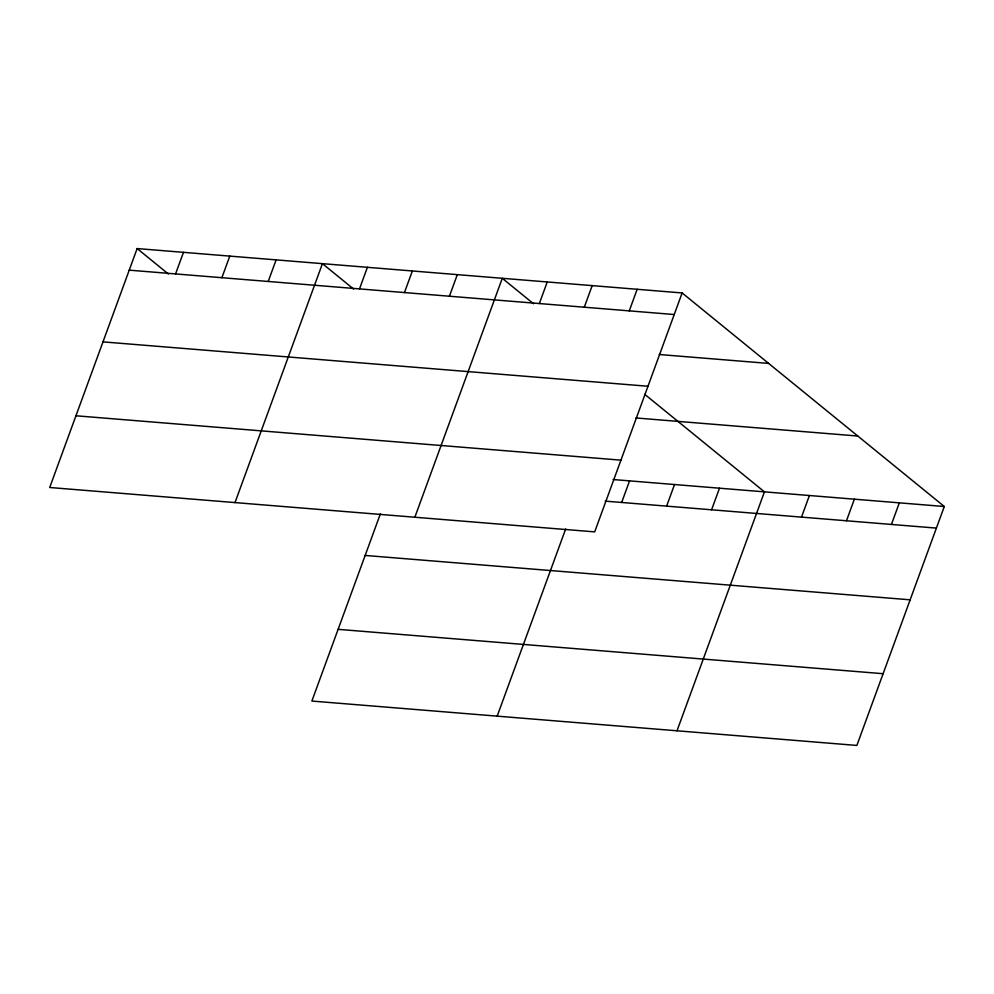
<?xml version="1.0" encoding="UTF-8"?>
<svg xmlns="http://www.w3.org/2000/svg" width="994" height="994" viewBox="0 0 994 994"><rect width="100%" height="100%" fill="white"/><g stroke="black" fill="none" stroke-linecap="round" stroke-linejoin="round"><path stroke-width="1.49" d="M137.135 248.562L49.7 487.495L594.685 531.877L682.132 292.944L137.135 248.562L168.384 274.009M175.565 273.934L183.468 252.339M221.886 277.699L229.788 256.104M268.206 281.476L276.108 259.881M234.994 502.591L322.429 263.646L353.678 289.105M359.493 288.906L367.395 267.311M404.459 292.559L412.361 270.977M449.412 296.224L457.315 274.63M380.379 513.848L311.868 701.056L856.865 745.438L944.3 506.505L682.132 292.944M414.846 517.228L502.281 278.295L533.517 303.742M539.344 303.543L547.247 281.961M584.298 307.208L592.2 285.613M629.264 310.873L637.166 289.279M497.174 716.152L565.685 528.932M621.672 502.467L629.562 480.872M666.626 506.132L674.528 484.538M711.592 509.785L719.494 488.203M677.013 730.789L764.448 491.856L644.659 394.27M801.512 517.116L809.414 495.521M846.478 520.769L854.38 499.174M891.432 524.434L899.334 502.84M129.232 270.157L674.23 314.526M659.233 354.51L768.648 363.419M102.991 341.874L647.976 386.256M635.974 417.965L857.785 436.031M75.942 415.778L620.939 460.147M613.087 479.53L944.3 506.505M605.184 501.125L936.398 528.1M365.158 555.447L910.156 599.817M338.122 629.339L883.107 673.708"/></g></svg>
